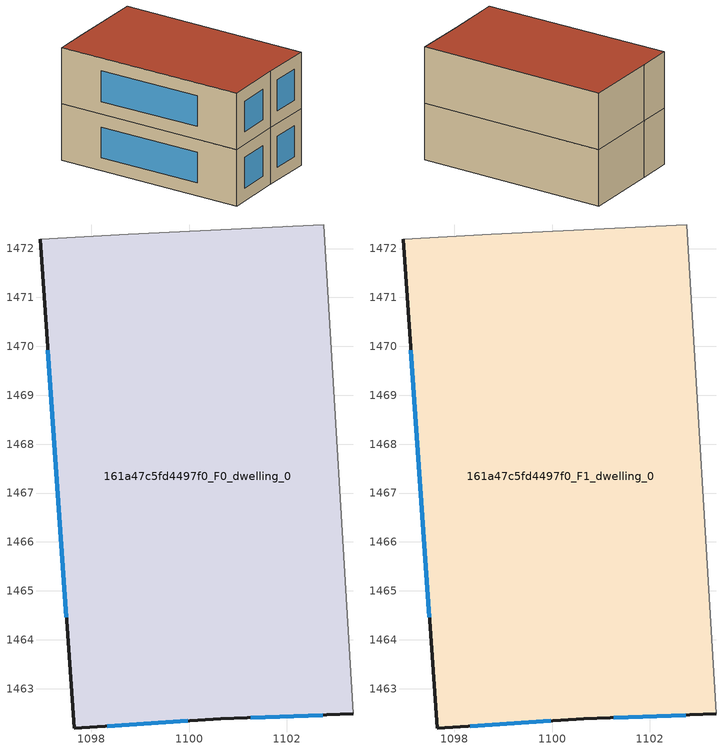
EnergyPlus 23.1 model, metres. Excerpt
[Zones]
161a47c5fd4497f0_F0_dwelling_0
 floor ground (EU_floor_Construction): 1102.76,1472.49 1103.35,1462.48 1100.65,1462.38 1097.65,1462.19 1096.95,1472.19 1098.75,1472.29 z0
 wall outside (EU_wall_Construction): 1096.95,1472.19 1097.65,1462.19 1100.65,1462.38 1103.35,1462.48 z0:3
 wall adiabatic (EU_wall_Construction): 1103.35,1462.48 1102.76,1472.49 1098.75,1472.29 1096.95,1472.19 z0:3
 window (EU_Window_Construction): 1098.33,1462.23 1099.97,1462.34 / 1097.11,1469.92 1097.49,1464.46 / 1101.26,1462.41 1102.74,1462.46 z0.68:2.32
161a47c5fd4497f0_F1_dwelling_0
 floor to 161a47c5fd4497f0_F0_dwelling_0 (EU_floor_Construction): 1102.75,1472.49 1103.35,1462.48 1100.65,1462.38 1097.65,1462.19 1096.95,1472.19 1098.75,1472.29 z3
 wall outside (EU_wall_Construction): 1096.95,1472.19 1097.65,1462.19 1100.65,1462.38 1103.35,1462.48 z3:6
 wall adiabatic (EU_wall_Construction): 1103.35,1462.48 1102.76,1472.49 1098.75,1472.29 1096.95,1472.19 z3:6
 window (EU_Window_Construction): 1098.33,1462.23 1099.97,1462.34 / 1097.11,1469.92 1097.49,1464.46 / 1101.26,1462.41 1102.74,1462.46 z3.68:5.32
 roof outside (EU_roof_Construction): 1103.35,1462.48 1102.76,1472.49 1098.75,1472.29 1096.95,1472.19 1097.65,1462.19 1100.65,1462.38 z6
[Building]
EU S2 Campaign: North Axis=0; Terrain=City; Solar Distribution=FullExterior
[Site:Location]
Lyon-Bron: Latitude=45.75; Longitude=5; Time Zone=1; Elevation=198
[SizingPeriod:WeatherFileDays]
AnnualSizingPeriod: Begin Month=1; Begin Day of Month=1; End Month=12; End Day of Month=31; Day of Week for Start Day=Monday; Use Weather File Daylight Saving Period=No; Use Weather File Rain and Snow Indicators=No
[MATERIAL]
EU_InternalMass_Material: Roughness=MediumRough; Thickness=0.1; Conductivity=1; Density=1800; Specific Heat=900; Thermal Absorptance=0.9; Solar Absorptance=0.7; Visible Absorptance=0.7
[MATERIAL:NOMASS] Roughness=MediumRough; Thermal Absorptance=0.9; Solar Absorptance=0.7; Visible Absorptance=0.7
Name | Thermal Resistance
EU_wall_NoMass | 0.503714
EU_roof_NoMass | 0.959371
EU_floor_NoMass | 0.347222
[WINDOWMATERIAL:SIMPLEGLAZINGSYSTEM]
EU_Window_SimpleGlazing: UFactor=3.88; Solar Heat Gain Coefficient=0.83; Visible Transmittance=0.83
[CONSTRUCTION]
EU_wall_Construction: EU_wall_NoMass
EU_roof_Construction: EU_roof_NoMass
EU_floor_Construction: EU_floor_NoMass
EU_Window_Construction: EU_Window_SimpleGlazing
EU_InternalMass_Construction: EU_InternalMass_Material
[ZONE] Type=1; Multiplier=1; Ceiling Height=autocalculate; Floor Area=autocalculate; Part of Total Floor Area=Yes
Name | Volume
161a47c5fd4497f0_F0_dwelling_0 | 173.007
161a47c5fd4497f0_F1_dwelling_0 | 173.009
[INTERNALMASS] Construction=EU_InternalMass_Construction; Surface Area=57.6693
Name | Zone or ZoneList
161a47c5fd4497f0_F0_dwelling_0_EU_InternalMass | 161a47c5fd4497f0_F0_dwelling_0
161a47c5fd4497f0_F1_dwelling_0_EU_InternalMass | 161a47c5fd4497f0_F1_dwelling_0
[OTHEREQUIPMENT] Fuel Type=Electricity; Design Level Calculation Method=Watts/Area; Power per Zone Floor Area=1; Fraction Latent=0; Fraction Radiant=0; Fraction Lost=0; Carbon Dioxide Generation Rate=0; EndUse Subcategory=EU_Step8_InternalGains
Name | Zone or ZoneList or Space or SpaceList | Schedule
EU_Step8_InternalGain_161a47c5fd4497f0_F0_dwelling_0_f000 | 161a47c5fd4497f0_F0_dwelling_0 | EU_Step8_GainSchedule_161a47c5fd4497f0_F0_dwelling_0_f000
EU_Step8_InternalGain_161a47c5fd4497f0_F1_dwelling_0_f000 | 161a47c5fd4497f0_F1_dwelling_0 | EU_Step8_GainSchedule_161a47c5fd4497f0_F1_dwelling_0_f000
[ZONEVENTILATION:DESIGNFLOWRATE] Schedule=EU_AlwaysOn; Design Flow Rate Calculation Method=AirChanges/Hour; Air Changes per Hour=0.64; Ventilation Type=Natural; Fan Pressure Rise=0; Fan Total Efficiency=1; Constant Term Coefficient=1; Temperature Term Coefficient=0; Velocity Term Coefficient=0; Velocity Squared Term Coefficient=0; Minimum Indoor Temperature=-100; Maximum Indoor Temperature=100; Delta Temperature=-100; Minimum Outdoor Temperature=-100; Maximum Outdoor Temperature=100; Maximum Wind Speed=40
Name | Zone or ZoneList or Space or SpaceList
EU_ConstantAir_161a47c5fd4497f0_F0_dwelling_0 | 161a47c5fd4497f0_F0_dwelling_0
EU_ConstantAir_161a47c5fd4497f0_F1_dwelling_0 | 161a47c5fd4497f0_F1_dwelling_0
[HVACTEMPLATE:THERMOSTAT] Constant Heating Setpoint=20; Constant Cooling Setpoint=50
EU_HeatOnly_161a47c5fd4497f0_F0_dwelling_0; EU_HeatOnly_161a47c5fd4497f0_F1_dwelling_0
[HVACTEMPLATE:ZONE:IDEALLOADSAIRSYSTEM] System Availability Schedule=EU_AlwaysOn; Maximum Heating Supply Air Temperature=50; Minimum Cooling Supply Air Temperature=13; Maximum Heating Supply Air Humidity Ratio=0.0156; Minimum Cooling Supply Air Humidity Ratio=0.0077; Heating Limit=NoLimit; Cooling Limit=NoLimit; Heating Availability Schedule=EU_AlwaysOn; Cooling Availability Schedule=EU_CoolingOff; Dehumidification Control Type=ConstantSensibleHeatRatio; Cooling Sensible Heat Ratio=0.7; Dehumidification Setpoint=60; Humidification Control Type=None; Humidification Setpoint=30; Outdoor Air Method=None; Outdoor Air Flow Rate per Person=0.00944; Outdoor Air Flow Rate per Zone Floor Area=0; Outdoor Air Flow Rate per Zone=0; Demand Controlled Ventilation Type=None; Outdoor Air Economizer Type=NoEconomizer; Heat Recovery Type=None; Sensible Heat Recovery Effectiveness=0.7; Latent Heat Recovery Effectiveness=0.65
Name | Template Thermostat
161a47c5fd4497f0_F0_dwelling_0 | EU_HeatOnly_161a47c5fd4497f0_F0_dwelling_0
161a47c5fd4497f0_F1_dwelling_0 | EU_HeatOnly_161a47c5fd4497f0_F1_dwelling_0
[SIZING:ZONE] Zone Cooling Design Supply Air Temperature Input Method=SupplyAirTemperature; Zone Cooling Design Supply Air Temperature=13; Zone Heating Design Supply Air Temperature Input Method=SupplyAirTemperature; Zone Heating Design Supply Air Temperature=50; Zone Cooling Design Supply Air Humidity Ratio=0.008; Zone Heating Design Supply Air Humidity Ratio=0.008; Cooling Design Air Flow Method=DesignDay; Cooling Design Air Flow Rate=0; Cooling Minimum Air Flow per Zone Floor Area=0.000762; Cooling Minimum Air Flow=0; Cooling Minimum Air Flow Fraction=0.2; Heating Design Air Flow Method=DesignDay; Heating Design Air Flow Rate=0; Heating Maximum Air Flow per Zone Floor Area=0.002032; Heating Maximum Air Flow=0.141576; Heating Maximum Air Flow Fraction=0.3; Account for Dedicated Outdoor Air System=No; Dedicated Outdoor Air System Control Strategy=NeutralSupplyAir; Dedicated Outdoor Air Low Setpoint Temperature for Design=autosize; Dedicated Outdoor Air High Setpoint Temperature for Design=autosize; Zone Load Sizing Method=Sensible Load Only No Latent Load; Zone Latent Cooling Design Supply Air Humidity Ratio Input Method=HumidityRatioDifference; Zone Cooling Design Supply Air Humidity Ratio Difference=0.005; Zone Latent Heating Design Supply Air Humidity Ratio Input Method=HumidityRatioDifference; Zone Humidification Design Supply Air Humidity Ratio Difference=0.005
161a47c5fd4497f0_F0_dwelling_0; 161a47c5fd4497f0_F1_dwelling_0
[SCHEDULE:CONSTANT]
Name | Hourly Value
EU_AlwaysOn | 1
EU_CoolingOff | 0
[SCHEDULE:FILE] Column Number=1; Rows to Skip at Top=0; Number of Hours of Data=8760; Column Separator=Comma; Interpolate to Timestep=No; Minutes per Item=60; Adjust Schedule for Daylight Savings=Yes
Name | File
EU_Step8_GainSchedule_161a47c5fd4497f0_F0_dwelling_0_f000 | ../../schedules/161a47c5fd4497f0/161a47c5fd4497f0_F0_dwelling_0_f000_gain.csv
EU_Step8_GainSchedule_161a47c5fd4497f0_F1_dwelling_0_f000 | ../../schedules/161a47c5fd4497f0/161a47c5fd4497f0_F1_dwelling_0_f000_gain.csv
